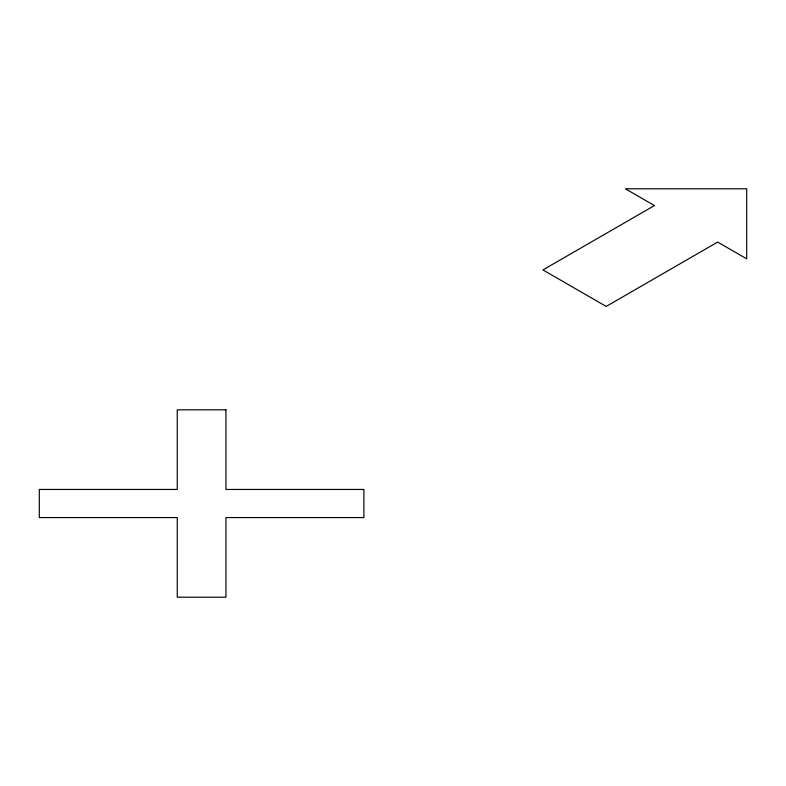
<?xml version="1.0" encoding="UTF-8"?>
<svg xmlns="http://www.w3.org/2000/svg" width="786" height="786" viewBox="0 0 786 786"><rect width="100%" height="100%" fill="white"/><g stroke="black" fill="none" stroke-linecap="round" stroke-linejoin="round"><path stroke-width="1.18" d="M654.424 205.559L542.939 269.922L606.183 306.432L717.667 242.068L746.7 258.83L746.7 188.797L625.381 188.797L654.424 205.559M225.936 409.811L177.253 409.811L177.253 489.452L39.3 489.452L39.3 517.561L177.253 517.561L177.253 597.203L225.936 597.203L225.936 517.561L363.889 517.561L363.889 489.452L225.936 489.452L225.936 409.811"/></g></svg>
